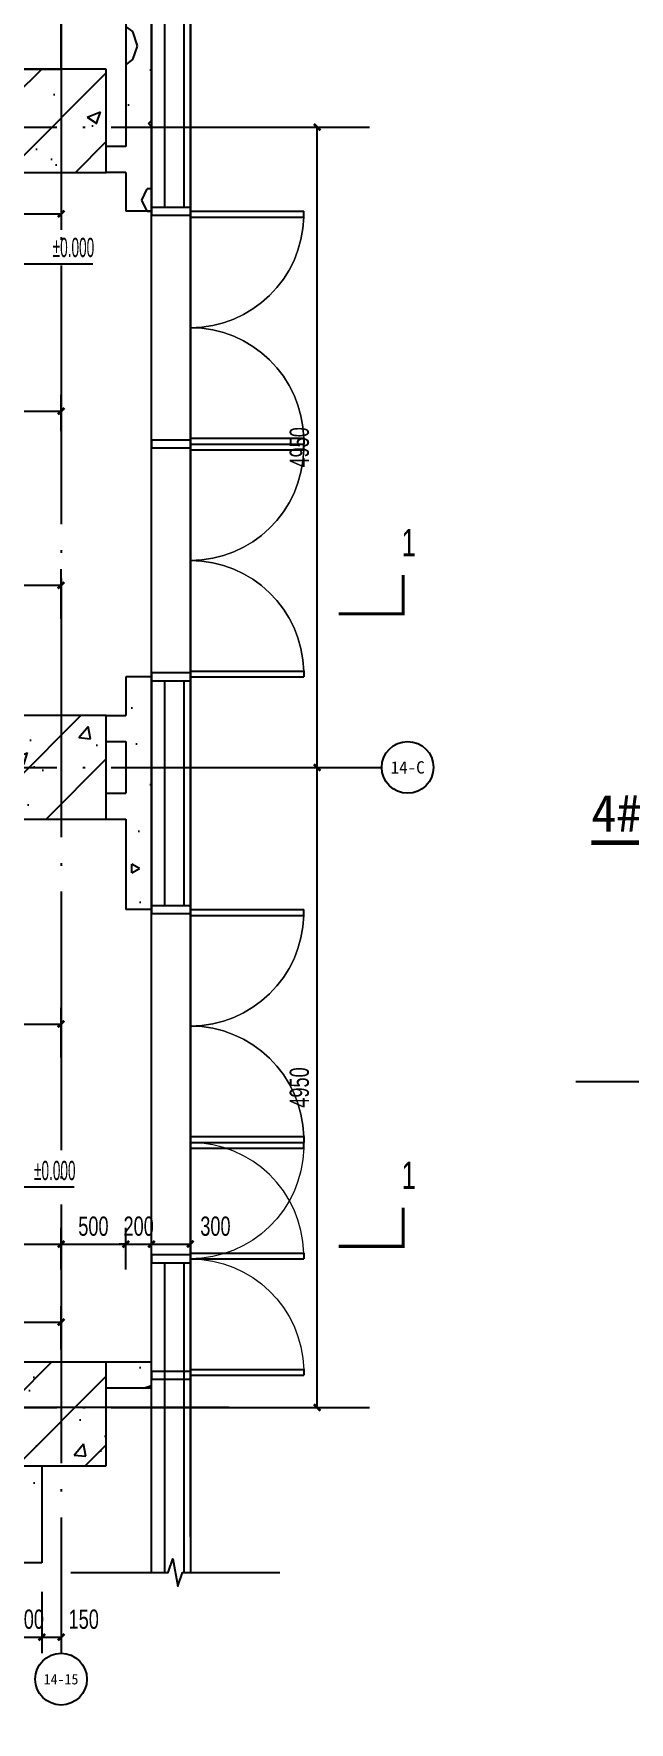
# Model space of a CAD drawing. Extents: x -26219 to 315419, y -160410 to -120810.
# Drawn here: x 101502 to 106110, y -140852 to -127796 of the extents above; entities that cross this region are included whole.
import ezdxf
from ezdxf.enums import TextEntityAlignment as Align
from ezdxf.xclip import XClip

# ---------------------------------------------------------------- set-up
doc = ezdxf.new("R2010")
doc.units = 0
doc.header["$LTSCALE"] = 1000
doc.header["$MEASUREMENT"] = 0
doc.header["$XCLIPFRAME"] = 0
doc.linetypes.add('104-14# 核心筒$2$DOTE', pattern=[2.42, 2, -0.2, 0.02, -0.2])
for name, color, linetype in [('01-标注_尺寸', 124, 'Continuous'), ('01-标注_标高', 200, 'Continuous'), ('01-标注_符号', 200, 'Continuous'), ('01-标注_轴线坐标', 132, 'Continuous'), ('02-TEXT_标注', 130, 'Continuous'), ('02-TEXT_轴号', 7, 'Continuous'), ('104-14# 核心筒$0$A-C_玻璃幕墙', 140, 'Continuous'), ('104-14# 核心筒$0$A-C_门', 150, 'Continuous'), ('104-14# 核心筒$0$A_STR-砌块墙', 121, 'Continuous'), ('104-14# 核心筒$0$DUCT-新风管立管', 3, 'Continuous'), ('104-14# 核心筒$2$05-填充_天正', 26, 'Continuous'), ('104-14# 核心筒$2$A_AXIS-轴线', 36, '104-14# 核心筒$2$DOTE'), ('104-14# 核心筒$2$A_STR-砼柱', 51, 'Continuous'), ('A-C_玻璃幕墙', 140, 'Continuous'), ('A-C_门', 150, 'Continuous'), ('A_AXIS-轴线', 36, 'Continuous'), ('DIM_SYMB', 3, 'Continuous'), ('建-标注-文本', 254, 'Continuous')]:
    doc.layers.add(name, color=color, linetype=linetype)
doc.styles.add('_TCH_AXIS', font='STXIHEI_0.TTF', dxfattribs={"width": 0.75, "height": 750})
doc.styles.add('_TCH_DIM', font='ros.shx', dxfattribs={"width": 0.75, "bigfont": 'jd.shx'})
doc.styles.add('_TCH_DIM_T3', font='ros.shx', dxfattribs={"width": 0.705882, "bigfont": 'jd.shx'})
doc.styles.add('_TCH_LABEL', font='ros.shx', dxfattribs={"bigfont": 'jd.shx'})
doc.styles.get("Standard").update_dxf_attribs({"font": 'STXIHEI_0.TTF'})
doc.dimstyles.new('_TCH_ARCH&&50', dxfattribs={"dimtxt": 148.75, "dimasz": 50, "dimexe": 125, "dimexo": 150, "dimgap": 63.125, "dimtad": 1, "dimdec": 0, "dimzin": 0, "dimdsep": 46, "dimtxsty": '_TCH_DIM_T3', "dimblk": 'ARCHTICK', "dimcen": 0.09, "dimclrt": 7, "dimazin": 2, "dimtfac": 1, "dimtdec": 0, "dimtix": 1, "dimtmove": 2, "dimatfit": 3, "dimfxl": 0, "dimtolj": 1, "dimtzin": 0, "dimarcsym": 0})
pattern_1 = [(0, (531, -549), (900, 1800), [0, -1800]), (0, (-522, -792), (900, 1800), [0, -1800]), (0, (63, -810), (900, 1800), [0, -1800]), (0, (702, -279), (900, 1800), [0, -1800]), (0, (-45, -900), (900, 1800), [0, -1800]), (0, (882, 855), (900, 1800), [0, -1800]), (0, (333, 711), (900, 1800), [0, -1800]), (0, (621, 486), (900, 1800), [0, -1800]), (0, (-846, 450), (900, 1800), [0, -1800]), (0, (36, 369), (900, 1800), [0, -1800]), (0, (-306, -90), (900, 1800), [0, -1800]), (0, (-288, -765), (900, 1800), [0, -1800]), (0, (387, -837), (900, 1800), [0, -1800]), (0, (882, -45), (900, 1800), [0, -1800]), (0, (-801, -324), (900, 1800), [0, -1800]), (0, (-648, -18), (900, 1800), [0, -1800]), (0, (54, -144), (900, 1800), [0, -1800]), (0, (-198, -405), (900, 1800), [0, -1800]), (0, (-342, 189), (900, 1800), [0, -1800]), (0, (-117, 864), (900, 1800), [0, -1800]), (0, (-729, -702), (900, 1800), [0, -1800]), (0, (261, 495), (900, 1800), [0, -1800]), (0, (-576, 522), (900, 1800), [0, -1800]), (0, (-720, 756), (900, 1800), [0, -1800]), (130.60129, (771.43, 291.43), (-4499.99995, 5400.00002), [79.025, -33111.333]), (18.43495, (642.86, 325.71), (4500, 1800), [81.316, -11302.884]), (90, (642.9, 248.6), (900, 1800), [77.143, -3522.857]), (161.56505, (720, 222.86), (-4500, 1799.9999), [81.316, -11302.884]), (53.1301, (720, 222.86), (900, 1800), [85.714, -8914.285]), (135, (788.6, -694.3), (-900, 1800), [72.73, -5018.438]), (45, (685.7, -694.3), (900, 1800), [72.73, -5018.438]), (135, (737.14, -745.7), (-900, 1800), [72.73, -5018.438]), (45, (737.14, -745.7), (900, 1800), [72.73, -5018.438]), (116.565, (-77.1, 514.3), (-0.0002, 3600), [95.831, -1916.63]), (180, (-120, 600), (-900, 1800), [102.857, -1697.143]), (63.435, (-265.7, 514.3), (8e-06, 3600), [95.831, -1916.63]), (116.565, (-222.9, 428.6), (-0.0002, 3600), [95.831, -1916.63]), (0, (-222.9, 428.6), (900, 1800), [102.857, -1697.143]), (63.435, (-120, 428.6), (8e-06, 3600), [95.831, -1916.63]), (107.10273, (600, -94.286), (-2699.999897, 9000.000015), [116.584, -48848.707]), (143.97263, (565.71, 17.14), (-17099.99978, 12599.99999), [116.584, -24366.06]), (180, (471.4, 85.7), (-900, 1800), [111.429, -1688.57]), (36.02737, (265.71, 17.14), (17099.99987, 12599.99986), [116.584, -24366.06]), (71.56505, (231.43, -85.7), (2700, 9000), [108.42, -11275.778]), (107.10273, (265.714, -197.14), (-2699.999897, 9000.000015), [116.584, -48848.707]), (143.97263, (360, -265.71), (-17099.99978, 12599.99999), [116.584, -24366.06]), (0, (360, -265.7), (900, 1800), [111.429, -1688.57]), (36.02737, (471.43, -265.71), (17099.99987, 12599.99986), [116.584, -24366.06]), (71.56505, (565.71, -197.14), (2700, 9000), [108.42, -11275.778]), (150.25512, (617.14, 745.71), (-2700, 1799.99998), [69.105, -14442.96]), (90, (557.1, 711.4), (900, 1800), [68.571, -3531.428]), (29.74488, (557.14, 711.43), (2700, 1800), [69.105, -14442.96]), (116.565, (197.1, -531.4), (-0.0002, 3600), [95.831, -1916.63]), (168.69007, (154.29, -445.71), (-8100, 1799.99995), [87.412, -18269.056]), (41.185925, (0, -488.57), (22499.999864, 19799.999827), [91.116, -38177.406]), (90, (0, -574.3), (900, 1800), [85.714, -3514.285]), (138.81407, (68.57, -634.286), (-22499.9996, 19800.000126), [91.116, -38177.406]), (16.699244, (68.57, -634.286), (29699.999777, 8999.999906), [89.488, -37495.613]), (60.9454, (154.29, -608.57), (900, 1799.999984), [88.248, -36976.018]), (109.983106, (-557.14, 222.86), (-4500.000017, 12599.999967), [100.326, -42036.592]), (155.556045, (-591.43, 317.14), (-11700.000045, 5399.99989), [103.569, -43395.394]), (24.443955, (-780, 317.14), (11700.000006, 5399.999974), [103.569, -43395.394]), (70.01689, (-814.286, 222.86), (4500.000014, 12599.99997), [100.326, -42036.592]), (109.983106, (-780, 128.57), (-4500.000017, 12599.999967), [100.326, -42036.592]), (160.0169, (-685.71, 94.29), (-4500, 1799.99992), [100.326, -20968.132]), (19.9831, (-685.71, 94.29), (4499.99998, 1800), [100.326, -20968.132]), (70.01689, (-591.43, 128.57), (4500.000014, 12599.99997), [100.326, -42036.592]), (122.00538, (111.43, 60), (-900.00012, 1799.9999), [80.863, -16900.302]), (18.43495, (-8.57, 102.86), (4500, 1800), [81.316, -11302.884]), (90, (-8.6, 25.7), (900, 1800), [77.143, -3522.857]), (161.56505, (68.57, 0), (-4500, 1799.99987), [81.316, -11302.884]), (54.46232, (68.57, 0), (6299.99999, 8999.99999), [73.734, -30894.635]), (116.565, (-411.4, -377.1), (-0.0002, 3600), [95.831, -1916.63]), (180, (-454.3, -291.4), (-900, 1800), [94.286, -1705.714]), (59.03624, (-600, -377.14), (900, 1800), [99.96, -20891.466]), (120.96376, (-548.57, -462.86), (-900.00012, 1799.99992), [99.96, -20891.466]), (0, (-548.6, -462.9), (900, 1800), [94.286, -1705.714]), (63.435, (-454.3, -462.9), (8e-06, 3600), [95.831, -1916.63])]
pattern_2 = [(45, (0, 0), (-265.165, 265.165), []), (50, (0, 0), (1075.89, -94.128), [112.5, -1237.5]), (355, (0, 0), (-208.127, 1128.288), [90, -990]), (100.4514, (89.7, -7.8), (867.764, 1034.159), [95.61, -1051.713]), (46.1842, (0, 300), (1600.862, -248.279), [168.75, -1856.25]), (96.6356, (133.4, 279.3), (1401.994, 1461.177), [143.415, -1577.57]), (351.1842, (0, 300), (1401.993, 1461.178), [135, -1485]), (21, (150, 225), (895.3606, -603.9283), [112.5, -1237.5]), (326, (150, 225), (364.973, 1087.725), [90, -990]), (71.4514, (224.6, 174.7), (1260.334, 483.796), [95.61, -1051.713]), (37.5, (0, 0), (18.2398, 499.3408), [0, -978, 0, -1005, 0, -993.75]), (7.5, (0, 0), (394.6043, 591.6176), [0, -573, 0, -955.5, 0, -378.75]), (327.5, (-334.5, 0), (800.7337, -33.8323), [0, -375, 0, -1170, 0, -1552.5]), (317.5, (-484.5, 0), (874.7793, 150.1575), [0, -487.5, 0, -777, 0, -1102.5])]

# ---------------------------------------------------------------- blocks, each defined once
blk = doc.blocks.new('104-14# 核心筒$0$$DorLib2D$00000002')
for p, q in [((-0.5, 0), (-0.5, 0.4875)), ((-0.475, 0.4875), (-0.5, 0.4875)), ((-0.475, 0), (-0.475, 0.4875)), ((0.475, 0), (0.475, 0.4875)), ((0.475, 0.4875), (0.5, 0.4875)), ((0.5, 0), (0.5, 0.4875)), ((-0.5, 0), (-0.475, 0)), ((0.5, 0), (0.475, 0))]:
    blk.add_line(p, q)
at = {"lineweight": 13}
for centre, start, end in [((-0.4875, 0), 0, 88.53072), ((0.4875, 0), 91.46928, 180)]:
    blk.add_arc(centre, 0.4875, start, end, dxfattribs=at)
blk = doc.blocks.new('104-14# 核心筒')
at = {"layer": '104-14# 核心筒$2$05-填充_天正'}
h = blk.add_hatch(dxfattribs=at)
h.set_pattern_fill('加气混凝土', color=256, scale=150, style=0)
h.set_pattern_definition(pattern_1)
h.paths.add_polyline_path([(116600.2, 22900), (116400.2, 22700), (116400.2, 21500), (116466.9, 21400), (116600.2, 21400)])
h = blk.add_hatch(dxfattribs=at)
h.set_pattern_fill('钢筋混凝土', color=256, scale=150, style=0)
h.set_pattern_definition(pattern_2)
h.paths.add_polyline_path([(115550, 21300), (116250, 21300), (116250, 22100), (115550, 22100)])
h = blk.add_hatch(dxfattribs=at)
h.set_pattern_fill('加气混凝土', color=256, scale=150, style=0)
h.set_pattern_definition(pattern_1)
h.paths.add_polyline_path([(116250, 21500), (116250, 21300), (116400.2, 21300), (116466.9, 21400), (116400.2, 21500)])
h = blk.add_hatch(dxfattribs=at)
h.set_pattern_fill('加气混凝土', color=256, scale=150, style=0)
h.set_pattern_definition(pattern_1)
h.paths.add_polyline_path([(116466.9, 21400), (116400.2, 21300), (116400.2, 21000), (116600.2, 21000), (116600.2, 21400)])
h = blk.add_hatch(dxfattribs=at)
h.set_pattern_fill('加气混凝土', color=256, scale=150, style=0)
h.set_pattern_definition(pattern_1)
h.paths.add_polyline_path([(116400.2, 17400), (116400.2, 17100), (116466.9, 17000), (116600.2, 17000), (116600.2, 17400)])
h = blk.add_hatch(dxfattribs=at)
h.set_pattern_fill('钢筋混凝土', color=256, scale=150, style=0)
h.set_pattern_definition(pattern_2)
h.paths.add_polyline_path([(115550, 16300), (116250, 16300), (116250, 17100), (115550, 17100)])
h = blk.add_hatch(dxfattribs=at)
h.set_pattern_fill('加气混凝土', color=256, scale=150, style=0)
h.set_pattern_definition(pattern_1)
h.paths.add_polyline_path([(116250, 17100), (116250, 16900), (116400.2, 16900), (116466.9, 17000), (116400.2, 17100)])
h = blk.add_hatch(dxfattribs=at)
h.set_pattern_fill('加气混凝土', color=256, scale=150, style=0)
h.set_pattern_definition(pattern_1)
h.paths.add_polyline_path([(116466.9, 17000), (116400.2, 16900), (116400.2, 16500), (116466.9, 16400), (116600.2, 16400), (116600.2, 17000)])
h = blk.add_hatch(dxfattribs=at)
h.set_pattern_fill('加气混凝土', color=256, scale=150, style=0)
h.set_pattern_definition(pattern_1)
h.paths.add_polyline_path([(116250, 16500), (116250, 16300), (116400.2, 16300), (116466.9, 16400), (116400.2, 16500)])
h = blk.add_hatch(dxfattribs=at)
h.set_pattern_fill('加气混凝土', color=256, scale=150, style=0)
h.set_pattern_definition(pattern_1)
h.paths.add_polyline_path([(116466.9, 16400), (116400.2, 16300), (116400.2, 15600), (116600.2, 15600), (116600.2, 16400)])
h = blk.add_hatch(dxfattribs=at)
h.set_pattern_fill('钢筋混凝土', color=256, scale=150, style=0)
h.set_pattern_definition(pattern_2)
h.paths.add_polyline_path([(115550, 11300), (116250, 11300), (116250, 12100), (115550, 12100)])
h = blk.add_hatch(dxfattribs=at)
h.set_pattern_fill('加气混凝土', color=256, scale=150, style=0)
h.set_pattern_definition(pattern_1)
h.paths.add_polyline_path([(116250, 12100), (116250, 11900), (116600.2, 11900), (116600.2, 12100)])
h = blk.add_hatch(dxfattribs=at)
h.set_pattern_fill('加气混凝土', color=256, scale=150, style=0)
h.set_pattern_definition(pattern_1)
h.paths.add_polyline_path([(115750, 11300), (115550, 11300), (115550, 10750), (115750, 10550)])
h = blk.add_hatch(dxfattribs=at)
h.set_pattern_fill('加气混凝土', color=256, scale=150, style=0)
h.set_pattern_definition(pattern_1)
h.paths.add_polyline_path([(115750, 10550), (115550, 10750), (113000, 10750), (112800, 10550)])
at = {"elevation": 3000}
blk.add_lwpolyline([(115900, 22700), (113850, 22700), (113850, 21700), (115550, 21700), (115550, 22100), (115900, 22100)], close=True, dxfattribs=at)
at = {"layer": '104-14# 核心筒$0$A-C_玻璃幕墙'}
blk.add_lwpolyline([(116900.2, 10752.8), (116900.2, 22978.1)], dxfattribs=at)
at = {"layer": '104-14# 核心筒$0$A_STR-砌块墙'}
for p, q in [((116600.2, 22900), (116600.2, 21400)), ((116400.2, 22700), (116400.2, 21500)), ((116400.2, 21500), (116250, 21500)), ((116400.2, 21300), (116250, 21300)), ((116400.2, 21300), (116400.2, 21000)), ((116600.2, 21400), (116600.2, 21000)), ((116600.2, 21000), (116400.2, 21000)), ((116400.2, 17400), (116400.2, 17100)), ((116600.2, 17400), (116400.2, 17400)), ((116600.2, 17400), (116600.2, 17000)), ((116250, 17100), (116400.2, 17100)), ((116600.2, 17000), (116600.2, 16400)), ((116250, 16900), (116400.2, 16900)), ((116400.2, 16900), (116400.2, 16500)), ((116250, 16500), (116400.2, 16500)), ((116600.2, 16400), (116600.2, 15600)), ((116250, 16300), (116400.2, 16300)), ((116400.2, 16300), (116400.2, 15600)), ((116600.2, 15600), (116400.2, 15600)), ((116600.2, 12100), (116250, 12100)), ((116600.2, 11900), (116600.2, 12100)), ((116600.2, 11900), (116250, 11900)), ((115750, 11300), (115750, 10550)), ((115750, 10550), (112800, 10550))]:
    blk.add_line(p, q, dxfattribs=at)
at = {"layer": '104-14# 核心筒$0$DUCT-新风管立管', "elevation": 3000}
blk.add_lwpolyline([(115900, 22700), (113850, 22700), (113850, 21700), (115550, 21700), (115550, 22100), (115900, 22100), (115900, 22700), (114311.8, 22440.2), (113850, 21700)], dxfattribs=at)
at = {"layer": '104-14# 核心筒$2$A_AXIS-轴线'}
for p, q in [((-9370.1, 284000), (120259.9, 284000)), ((115900, 228733.6), (115900, 169654.9)), ((115900, 54018.4), (115900, -8545.1)), ((104400, 21650), (120259.9, 21650)), ((-24839, 16700), (120259.9, 16700)), ((-24839, 11750), (120259.9, 11750))]:
    blk.add_line(p, q, dxfattribs=at)
at = {"layer": '104-14# 核心筒$2$A_STR-砼柱'}
for p, q in [((116250, 22100), (115550, 22100)), ((116250, 21300), (116250, 22100)), ((115550, 21300), (116250, 21300)), ((116250, 17100), (115550, 17100)), ((116250, 16300), (116250, 17100)), ((115550, 16300), (116250, 16300)), ((116250, 12100), (115550, 12100)), ((116250, 11300), (116250, 12100)), ((115550, 11300), (116250, 11300))]:
    blk.add_line(p, q, dxfattribs=at)
at = {"layer": '104-14# 核心筒$0$A-C_门', "xscale": -1800, "yscale": 1800, "zscale": 100, "rotation": 270}
for p in [(116900.2, 20100), (116900.2, 18300), (116900.2, 14700), (116900.2, 12900)]:
    blk.add_blockref('104-14# 核心筒$0$$DorLib2D$00000002', p, dxfattribs=at)
blk = doc.blocks.new('A$C38D07553')
blk.add_lwpolyline([(-60, -300), (0, -300), (0, 0), (-60, 0)], close=True)
blk = doc.blocks.new('$DorLib2D$00000002')
for p, q in [((-0.5, 0), (-0.5, 0.4875)), ((-0.475, 0.4875), (-0.5, 0.4875)), ((-0.475, 0), (-0.475, 0.4875)), ((0.475, 0), (0.475, 0.4875)), ((0.475, 0.4875), (0.5, 0.4875)), ((0.5, 0), (0.5, 0.4875)), ((-0.5, 0), (-0.475, 0)), ((0.5, 0), (0.475, 0))]:
    blk.add_line(p, q)
at = {"lineweight": 13}
for centre, start, end in [((-0.4875, 0), 0, 88.53072), ((0.4875, 0), 91.46928, 180)]:
    blk.add_arc(centre, 0.4875, start, end, dxfattribs=at)
blk = doc.blocks.new('$DorLib2D$00000001')
for p, q in [((0.45, 0.975), (0.5, 0.975)), ((0.45, 0), (0.45, 0.975)), ((0.5, 0), (0.5, 0.975)), ((0.5, 0), (0.45, 0))]:
    blk.add_line(p, q)
at = {"lineweight": 13}
blk.add_arc((0.475, 0), 0.975, 91.4693, 180, dxfattribs=at)
blk = doc.blocks.new('A$C2E487C75')
at = {"layer": 'A-C_玻璃幕墙'}
h = blk.add_hatch(dxfattribs=at)
h.set_pattern_fill('ANSI31', color=256, scale=50, angle=-90)
h.set_pattern_definition([(315, (119706.8, 63442.376), (56.1266, 56.1266), [])])
h.paths.add_polyline_path([(-100, 7604), (-200, 7604), (-200, 7230), (-100, 7230)])
for p, q in [((-300, -5125), (-300, 7604)), ((0, 7604), (0, -5125)), ((-200, 7170), (-200, 5430)), ((-50, 7170), (-50, 5430)), ((-200, 1770), (-200, 30)), ((-50, 1770), (-50, 30)), ((-200, -2730), (-200, -5125)), ((-50, -2730), (-50, -5125))]:
    blk.add_line(p, q, dxfattribs=at)
for points in [[(-300, 7604), (-300, 7230), (0, 7230), (0, 7604)], [(-200, 7604), (-200, 7230), (-100, 7230), (-100, 7604)]]:
    blk.add_lwpolyline(points, dxfattribs=at)
at = {"layer": 'A-C_玻璃幕墙', "rotation": 90}
for p in [(-300, 7230), (-300, 5430), (-300, 3630), (-300, 1830), (-300, 30), (-300, -2670), (-300, -3570)]:
    blk.add_blockref('A$C38D07553', p, dxfattribs=at)
at = {"layer": 'A-C_门', "zscale": 100, "rotation": 89.9999999999999}
for name, p, xscale, yscale in [('$DorLib2D$00000002', (0, 4500), -1800, -1800), ('$DorLib2D$00000002', (0, 2700), -1800, -1800), ('$DorLib2D$00000002', (0, -900), -1800, -1800), ('$DorLib2D$00000001', (0, -2250), -900, -900)]:
    blk.add_blockref(name, p, dxfattribs=dict(at, xscale=xscale, yscale=yscale))
blk = doc.blocks.new('_ArchTick')
at = {"color": 0, "linetype": 'ByBlock', "const_width": 0.4}
blk.add_lwpolyline([(-0.5, -0.5), (0.5, 0.5)], dxfattribs=at)
blk = doc.blocks.new('*D1158')
at = {"layer": '01-标注_尺寸', "color": 0, "lineweight": -2, "transparency": 16777216}
for p, q in [((99414, -137351), (99414, -137030)), ((101714, -137351), (101714, -137030)), ((99414, -137155), (101714, -137155))]:
    blk.add_line(p, q, dxfattribs=at)
at = {"layer": 'Defpoints', "color": 0, "transparency": 16777216}
for p in [(101714, -137155), (99414, -137501), (101714, -137501)]:
    blk.add_point(p, dxfattribs=at)
at = {"layer": '01-标注_尺寸', "color": 0, "lineweight": -2, "transparency": 16777216, "xscale": 50, "yscale": 50, "zscale": 50, "rotation": 180}
blk.add_blockref('_ArchTick', (99414, -137155), dxfattribs=at)
at = {"layer": '01-标注_尺寸', "color": 0, "lineweight": -2, "transparency": 16777216, "xscale": 50, "yscale": 50, "zscale": 50}
blk.add_blockref('_ArchTick', (101714, -137155), dxfattribs=at)
at = {"layer": '01-标注_尺寸', "color": 7, "transparency": 16777216, "insert": (100564, -137017), "char_height": 148.8, "attachment_point": 5, "style": '_TCH_DIM_T3'}
blk.add_mtext('\\A1;2300', dxfattribs=at)
blk = doc.blocks.new('*D1159')
at = {"layer": '01-标注_尺寸', "color": 0, "lineweight": -2, "transparency": 16777216}
for p, q in [((101714, -137351), (101714, -137030)), ((102214, -137351), (102214, -137030)), ((101714, -137155), (102214, -137155))]:
    blk.add_line(p, q, dxfattribs=at)
at = {"layer": 'Defpoints', "color": 0, "transparency": 16777216}
for p in [(102214, -137155), (101714, -137501), (102214, -137501)]:
    blk.add_point(p, dxfattribs=at)
at = {"layer": '01-标注_尺寸', "color": 0, "lineweight": -2, "transparency": 16777216, "xscale": 50, "yscale": 50, "zscale": 50, "rotation": 180}
blk.add_blockref('_ArchTick', (101714, -137155), dxfattribs=at)
at = {"layer": '01-标注_尺寸', "color": 0, "lineweight": -2, "transparency": 16777216, "xscale": 50, "yscale": 50, "zscale": 50}
blk.add_blockref('_ArchTick', (102214, -137155), dxfattribs=at)
at = {"layer": '01-标注_尺寸', "color": 7, "transparency": 16777216, "insert": (101964, -137017), "char_height": 148.8, "attachment_point": 5, "style": '_TCH_DIM_T3'}
blk.add_mtext('\\A1;500', dxfattribs=at)
blk = doc.blocks.new('*D1160')
at = {"layer": '01-标注_尺寸', "color": 0, "lineweight": -2, "transparency": 16777216}
for p, q in [((102214, -137351), (102214, -137030)), ((102414, -137351), (102414, -137030)), ((102214, -137155), (102164, -137155)), ((102214, -137155), (102414, -137155)), ((102414, -137155), (102464, -137155))]:
    blk.add_line(p, q, dxfattribs=at)
at = {"layer": 'Defpoints', "color": 0, "transparency": 16777216}
for p in [(102414, -137155), (102214, -137501), (102414, -137501)]:
    blk.add_point(p, dxfattribs=at)
at = {"layer": '01-标注_尺寸', "color": 0, "lineweight": -2, "transparency": 16777216, "xscale": 50, "yscale": 50, "zscale": 50}
blk.add_blockref('_ArchTick', (102214, -137155), dxfattribs=at)
at = {"layer": '01-标注_尺寸', "color": 0, "lineweight": -2, "transparency": 16777216, "xscale": 50, "yscale": 50, "zscale": 50, "rotation": 180}
blk.add_blockref('_ArchTick', (102414, -137155), dxfattribs=at)
at = {"layer": '01-标注_尺寸', "color": 7, "transparency": 16777216, "insert": (102314, -137017), "char_height": 148.8, "attachment_point": 5, "style": '_TCH_DIM_T3'}
blk.add_mtext('\\A1;200', dxfattribs=at)
blk = doc.blocks.new('*D1161')
at = {"layer": '01-标注_尺寸', "color": 0, "lineweight": -2, "transparency": 16777216}
for p, q in [((102414, -137351), (102414, -137030)), ((102714, -137351), (102714, -137030)), ((102414, -137155), (102714, -137155))]:
    blk.add_line(p, q, dxfattribs=at)
at = {"layer": 'Defpoints', "color": 0, "transparency": 16777216}
for p in [(102714, -137155), (102414, -137501), (102714, -137501)]:
    blk.add_point(p, dxfattribs=at)
at = {"layer": '01-标注_尺寸', "color": 0, "lineweight": -2, "transparency": 16777216, "xscale": 50, "yscale": 50, "zscale": 50, "rotation": 180}
blk.add_blockref('_ArchTick', (102414, -137155), dxfattribs=at)
at = {"layer": '01-标注_尺寸', "color": 0, "lineweight": -2, "transparency": 16777216, "xscale": 50, "yscale": 50, "zscale": 50}
blk.add_blockref('_ArchTick', (102714, -137155), dxfattribs=at)
at = {"layer": '01-标注_尺寸', "color": 7, "transparency": 16777216, "insert": (102908, -137017), "char_height": 148.8, "attachment_point": 5, "style": '_TCH_DIM_T3'}
blk.add_mtext('\\A1;300', dxfattribs=at)
blk = doc.blocks.new('*D1169')
at = {"layer": '01-标注_尺寸', "color": 0, "lineweight": -2, "transparency": 16777216}
for p, q in [((101364, -139844), (101364, -140319)), ((101564, -139844), (101564, -140319)), ((101364, -140194), (101314, -140194)), ((101364, -140194), (101564, -140194)), ((101564, -140194), (101614, -140194))]:
    blk.add_line(p, q, dxfattribs=at)
at = {"layer": 'Defpoints', "color": 0, "transparency": 16777216}
for p in [(101364, -139694), (101564, -139694), (101564, -140194)]:
    blk.add_point(p, dxfattribs=at)
at = {"layer": '01-标注_尺寸', "color": 0, "lineweight": -2, "transparency": 16777216, "xscale": 50, "yscale": 50, "zscale": 50}
blk.add_blockref('_ArchTick', (101364, -140194), dxfattribs=at)
at = {"layer": '01-标注_尺寸', "color": 0, "lineweight": -2, "transparency": 16777216, "xscale": 50, "yscale": 50, "zscale": 50, "rotation": 180}
blk.add_blockref('_ArchTick', (101564, -140194), dxfattribs=at)
at = {"layer": '01-标注_尺寸', "color": 7, "transparency": 16777216, "insert": (101464, -140056), "char_height": 148.8, "attachment_point": 5, "style": '_TCH_DIM_T3'}
blk.add_mtext('\\A1;200', dxfattribs=at)
blk = doc.blocks.new('*D1170')
at = {"layer": '01-标注_尺寸', "color": 0, "lineweight": -2, "transparency": 16777216}
for p, q in [((101564, -139844), (101564, -140319)), ((101714, -139844), (101714, -140319)), ((101564, -140194), (101714, -140194))]:
    blk.add_line(p, q, dxfattribs=at)
at = {"layer": 'Defpoints', "color": 0, "transparency": 16777216}
for p in [(101564, -139694), (101714, -139694), (101714, -140194)]:
    blk.add_point(p, dxfattribs=at)
at = {"layer": '01-标注_尺寸', "color": 0, "lineweight": -2, "transparency": 16777216, "xscale": 50, "yscale": 50, "zscale": 50, "rotation": 180}
blk.add_blockref('_ArchTick', (101564, -140194), dxfattribs=at)
at = {"layer": '01-标注_尺寸', "color": 0, "lineweight": -2, "transparency": 16777216, "xscale": 50, "yscale": 50, "zscale": 50}
blk.add_blockref('_ArchTick', (101714, -140194), dxfattribs=at)
at = {"layer": '01-标注_尺寸', "color": 7, "transparency": 16777216, "insert": (101889, -140056), "char_height": 148.8, "attachment_point": 5, "style": '_TCH_DIM_T3'}
blk.add_mtext('\\A1;150', dxfattribs=at)
blk = doc.blocks.new('*D1171')
at = {"layer": '01-标注_尺寸', "color": 0, "lineweight": -2, "transparency": 16777216}
for p, q in [((103345, -133469), (103820, -133469)), ((103695, -138419), (103695, -133469)), ((103345, -138419), (103820, -138419))]:
    blk.add_line(p, q, dxfattribs=at)
at = {"layer": 'Defpoints', "color": 0, "transparency": 16777216}
for p in [(103195, -133469), (103695, -133469), (103195, -138419)]:
    blk.add_point(p, dxfattribs=at)
at = {"layer": '01-标注_尺寸', "color": 0, "lineweight": -2, "transparency": 16777216, "xscale": 50, "yscale": 50, "zscale": 50}
for p, rotation in [((103695, -133469), 90), ((103695, -138419), 270)]:
    blk.add_blockref('_ArchTick', p, dxfattribs=dict(at, rotation=rotation))
at = {"layer": '01-标注_尺寸', "color": 7, "transparency": 16777216, "insert": (103558, -135944), "char_height": 148.8, "attachment_point": 5, "rotation": 90, "style": '_TCH_DIM_T3'}
blk.add_mtext('\\A1;4950', dxfattribs=at)
blk = doc.blocks.new('*D1172')
at = {"layer": '01-标注_尺寸', "color": 0, "lineweight": -2, "transparency": 16777216}
for p, q in [((103345, -128519), (103820, -128519)), ((103695, -133469), (103695, -128519)), ((103345, -133469), (103820, -133469))]:
    blk.add_line(p, q, dxfattribs=at)
at = {"layer": 'Defpoints', "color": 0, "transparency": 16777216}
for p in [(103195, -128519), (103695, -128519), (103195, -133469)]:
    blk.add_point(p, dxfattribs=at)
at = {"layer": '01-标注_尺寸', "color": 0, "lineweight": -2, "transparency": 16777216, "xscale": 50, "yscale": 50, "zscale": 50}
for p, rotation in [((103695, -128519), 90), ((103695, -133469), 270)]:
    blk.add_blockref('_ArchTick', p, dxfattribs=dict(at, rotation=rotation))
at = {"layer": '01-标注_尺寸', "color": 7, "transparency": 16777216, "insert": (103558, -130994), "char_height": 148.8, "attachment_point": 5, "rotation": 90, "style": '_TCH_DIM_T3'}
blk.add_mtext('\\A1;4950', dxfattribs=at)
blk = doc.blocks.new('*D1173')
at = {"layer": '01-标注_尺寸', "color": 0, "lineweight": -2, "transparency": 16777216}
for p, q in [((99694, -135713), (99694, -135328)), ((101714, -135713), (101714, -135328)), ((99694, -135453), (101714, -135453))]:
    blk.add_line(p, q, dxfattribs=at)
at = {"layer": 'Defpoints', "color": 0, "transparency": 16777216}
for p in [(101714, -135453), (99694, -135863), (101714, -135863)]:
    blk.add_point(p, dxfattribs=at)
at = {"layer": '01-标注_尺寸', "color": 0, "lineweight": -2, "transparency": 16777216, "xscale": 50, "yscale": 50, "zscale": 50, "rotation": 180}
blk.add_blockref('_ArchTick', (99694, -135453), dxfattribs=at)
at = {"layer": '01-标注_尺寸', "color": 0, "lineweight": -2, "transparency": 16777216, "xscale": 50, "yscale": 50, "zscale": 50}
blk.add_blockref('_ArchTick', (101714, -135453), dxfattribs=at)
at = {"layer": '01-标注_尺寸', "color": 7, "transparency": 16777216, "insert": (100704, -135315), "char_height": 148.8, "attachment_point": 5, "style": '_TCH_DIM_T3'}
blk.add_mtext('\\A1;2020', dxfattribs=at)
blk = doc.blocks.new('*D1179')
at = {"layer": '01-标注_尺寸', "color": 0, "lineweight": -2, "transparency": 16777216}
for p, q in [((100414, -130869), (100414, -130589)), ((101714, -130869), (101714, -130589)), ((100414, -130714), (101714, -130714))]:
    blk.add_line(p, q, dxfattribs=at)
at = {"layer": 'Defpoints', "color": 0, "transparency": 16777216}
for p in [(101714, -130714), (100414, -131019), (101714, -131019)]:
    blk.add_point(p, dxfattribs=at)
at = {"layer": '01-标注_尺寸', "color": 0, "lineweight": -2, "transparency": 16777216, "xscale": 50, "yscale": 50, "zscale": 50, "rotation": 180}
blk.add_blockref('_ArchTick', (100414, -130714), dxfattribs=at)
at = {"layer": '01-标注_尺寸', "color": 0, "lineweight": -2, "transparency": 16777216, "xscale": 50, "yscale": 50, "zscale": 50}
blk.add_blockref('_ArchTick', (101714, -130714), dxfattribs=at)
at = {"layer": '01-标注_尺寸', "color": 7, "transparency": 16777216, "insert": (101064, -130577), "char_height": 148.8, "attachment_point": 5, "style": '_TCH_DIM_T3'}
blk.add_mtext('\\A1;1300', dxfattribs=at)
blk = doc.blocks.new('*D1191')
at = {"layer": '01-标注_尺寸', "color": 0, "lineweight": -2, "transparency": 16777216}
for p, q in [((99694, -132321), (99694, -131936)), ((101714, -132321), (101714, -131936)), ((99694, -132061), (101714, -132061))]:
    blk.add_line(p, q, dxfattribs=at)
at = {"layer": 'Defpoints', "color": 0, "transparency": 16777216}
for p in [(101714, -132061), (99694, -132471), (101714, -132471)]:
    blk.add_point(p, dxfattribs=at)
at = {"layer": '01-标注_尺寸', "color": 0, "lineweight": -2, "transparency": 16777216, "xscale": 50, "yscale": 50, "zscale": 50, "rotation": 180}
blk.add_blockref('_ArchTick', (99694, -132061), dxfattribs=at)
at = {"layer": '01-标注_尺寸', "color": 0, "lineweight": -2, "transparency": 16777216, "xscale": 50, "yscale": 50, "zscale": 50}
blk.add_blockref('_ArchTick', (101714, -132061), dxfattribs=at)
at = {"layer": '01-标注_尺寸', "color": 7, "transparency": 16777216, "insert": (100704, -131923), "char_height": 148.8, "attachment_point": 5, "style": '_TCH_DIM_T3'}
blk.add_mtext('\\A1;2020', dxfattribs=at)
blk = doc.blocks.new('*D1738')
at = {"layer": '01-标注_尺寸', "color": 0, "lineweight": -2, "transparency": 16777216}
for p, q in [((99364, -137969), (99364, -137634)), ((101714, -137969), (101714, -137634)), ((99364, -137759), (101714, -137759))]:
    blk.add_line(p, q, dxfattribs=at)
at = {"layer": 'Defpoints', "color": 0, "transparency": 16777216}
for p in [(101714, -137759), (99364, -138119), (101714, -138119)]:
    blk.add_point(p, dxfattribs=at)
at = {"layer": '01-标注_尺寸', "color": 0, "lineweight": -2, "transparency": 16777216, "xscale": 50, "yscale": 50, "zscale": 50, "rotation": 180}
blk.add_blockref('_ArchTick', (99364, -137759), dxfattribs=at)
at = {"layer": '01-标注_尺寸', "color": 0, "lineweight": -2, "transparency": 16777216, "xscale": 50, "yscale": 50, "zscale": 50}
blk.add_blockref('_ArchTick', (101714, -137759), dxfattribs=at)
at = {"layer": '01-标注_尺寸', "color": 7, "transparency": 16777216, "insert": (100539, -137621), "char_height": 148.8, "attachment_point": 5, "style": '_TCH_DIM_T3'}
blk.add_mtext('\\A1;2350', dxfattribs=at)
blk = doc.blocks.new('*D1740')
at = {"layer": '01-标注_尺寸', "color": 0, "lineweight": -2, "transparency": 16777216}
for p, q in [((100594, -128869), (100594, -129313)), ((101714, -128869), (101714, -129313)), ((100594, -129188), (101714, -129188))]:
    blk.add_line(p, q, dxfattribs=at)
at = {"layer": 'Defpoints', "color": 0, "transparency": 16777216}
for p in [(100594, -128719), (101714, -128719), (101714, -129188)]:
    blk.add_point(p, dxfattribs=at)
at = {"layer": '01-标注_尺寸', "color": 0, "lineweight": -2, "transparency": 16777216, "xscale": 50, "yscale": 50, "zscale": 50, "rotation": 180}
blk.add_blockref('_ArchTick', (100594, -129188), dxfattribs=at)
at = {"layer": '01-标注_尺寸', "color": 0, "lineweight": -2, "transparency": 16777216, "xscale": 50, "yscale": 50, "zscale": 50}
blk.add_blockref('_ArchTick', (101714, -129188), dxfattribs=at)
at = {"layer": '01-标注_尺寸', "color": 7, "transparency": 16777216, "insert": (101154, -129050), "char_height": 148.8, "attachment_point": 5, "style": '_TCH_DIM_T3'}
blk.add_mtext('\\A1;1120', dxfattribs=at)

msp = doc.modelspace()

# ---------------------------------------------------------------- linework, layer by layer
at = {"layer": '01-标注_标高'}
for p, q in [((101197, -129575.1), (101960.3, -129575.1)), ((101052.5, -136712.6), (101815.8, -136712.6))]:
    msp.add_line(p, q, dxfattribs=at)
at = {"layer": '01-标注_符号', "const_width": 25}
for points in [[(104360.9, -131981.1), (104360.9, -132281.1), (103860.9, -132281.1)], [(104360.9, -136872.6), (104360.9, -137172.6), (103860.9, -137172.6)]]:
    msp.add_lwpolyline(points, dxfattribs=at)
at = {"layer": '01-标注_符号'}
for points in [[(105696.6, -135898), (111619.7, -135898), (111657.9, -135793), (111695, -136003), (111732.2, -135898), (117655.3, -135898)], [(101789.1, -139693.8), (102541.2, -139693.8), (102579.4, -139588.8), (102616.4, -139798.8), (102653.7, -139693.8), (103405.7, -139693.8)]]:
    msp.add_lwpolyline(points, dxfattribs=at)
at = {"layer": '01-标注_轴线坐标'}
for p, q in [((103195.3, -133468.8), (104195.3, -133468.8)), ((101713.9, -139318.8), (101713.9, -140318.8))]:
    msp.add_line(p, q, dxfattribs=at)
for centre in [(104395.3, -133468.8), (101713.9, -140518.8)]:
    msp.add_circle(centre, 200, dxfattribs=at)
at = {"layer": 'A_AXIS-轴线'}
msp.add_line((103014.1, -138418.8), (92678.5, -138418.8), dxfattribs=at)
at = {"layer": 'DIM_SYMB', "const_width": 35}
msp.add_lwpolyline([(105816.3, -134051.2), (108631.7, -134051.2)], dxfattribs=at)

# ---------------------------------------------------------------- block references
msp.add_blockref('A$C2E487C75', (102714.1, -134568.8))
ref = msp.add_blockref('104-14# 核心筒', (-403.7, -412046.9))
XClip(ref).set_block_clipping_path([(106848.8539130328, 277349.9999999653), (117200.2008833431, 284950.9169573075)])
ref = msp.add_blockref('104-14# 核心筒', (-14186.1, -150168.8))
XClip(ref).set_block_clipping_path([(106607.1139184716, 10499.9999999845), (118350.0977260475, 23000.0000000241)])
ref = msp.add_blockref('104-14# 核心筒', (-14186.1, -342823.7))
XClip(ref).set_block_clipping_path([(106600, 188399.9997829867), (117200.2008833432, 201506.2882948874)])

# ---------------------------------------------------------------- texts
at = {"layer": '02-TEXT_标注'}
for s, height, style, width, p in [('%%P0.000', 148.75, '_TCH_DIM', 0.529412, (101648.7, -129522.6)), ('1', 212.5, '_TCH_LABEL', 0.705882, (104348.4, -131837.4)), ('%%P0.000', 148.75, '_TCH_DIM', 0.529412, (101504.2, -136660.1)), ('1', 212.5, '_TCH_LABEL', 0.705882, (104348.4, -136728.8))]:
    msp.add_text(s, height=height, dxfattribs=dict(at, style=style, width=width)).set_placement(p)
at = {"layer": '02-TEXT_轴号', "style": '_TCH_AXIS'}
for s, height, width, p, p2 in [('14-C', 95.69, 0.927711, (104263.8, -133516.6), (104526.9, -133516.6)), ('14-15', 81.53, 0.938776, (101579.9, -140559.6), (101847.8, -140559.6))]:
    msp.add_text(s, height=height, dxfattribs=dict(at, width=width)).set_placement(p, p2, align=Align.FIT)
at = {"layer": '建-标注-文本'}
msp.add_text('4#', height=285.43, dxfattribs=at).set_placement((105816.3, -133965.5))

# ---------------------------------------------------------------- dimensions: what is measured, and where the dimension line sits
at = {"layer": '01-标注_尺寸'}
for p1, p2, distance, picture, middle in [((103195.3, -133468.8), (103195.3, -128518.8), -500, '*D1172', (103557.8, -130993.8)), ((100593.9, -128718.8), (101713.9, -128718.8), -469.1, '*D1740', (101153.9, -129050.4)), ((100413.9, -131018.8), (101713.9, -131018.8), 304.8, '*D1179', (101063.9, -130576.5)), ((99693.9, -132470.8), (101713.9, -132470.8), 409.9, '*D1191', (100703.9, -131923.4)), ((103195.3, -138418.8), (103195.3, -133468.8), -500, '*D1171', (103557.8, -135943.8)), ((99693.9, -135862.7), (101713.9, -135862.7), 409.9, '*D1173', (100703.9, -135315.3)), ((99413.9, -137500.6), (101713.9, -137500.6), 346, '*D1158', (100563.9, -137017.1)), ((101713.9, -137500.6), (102214.1, -137500.6), 346, '*D1159', (101964, -137017.1)), ((102214.1, -137500.6), (102414.1, -137500.6), 346, '*D1160', (102314.1, -137017.1)), ((99363.9, -138118.7), (101713.9, -138118.7), 359.8, '*D1738', (100538.9, -137621.4)), ((101363.9, -139693.8), (101563.9, -139693.8), -500, '*D1169', (101463.9, -140056.3))]:
    dim = msp.add_aligned_dim(p1=p1, p2=p2, distance=distance, dimstyle='_TCH_ARCH&&50', dxfattribs=at)
    dim.commit()
    dim.dimension.update_dxf_attribs({"geometry": picture, "text_midpoint": middle})
for base, p1, p2, picture, middle in [((102714.1, -137154.6), (102414.1, -137500.6), (102714.1, -137500.6), '*D1161', (102908.1, -137017.1)), ((101713.9, -140193.8), (101563.9, -139693.8), (101713.9, -139693.8), '*D1170', (101888.9, -140056.3))]:
    dim = msp.add_linear_dim(base=base, p1=p1, p2=p2, angle=0, dimstyle='_TCH_ARCH&&50', dxfattribs=at)
    dim.commit()
    dim.dimension.update_dxf_attribs({"geometry": picture, "text_midpoint": middle, "dimtype": 161})

doc.saveas('drawing.dxf')
